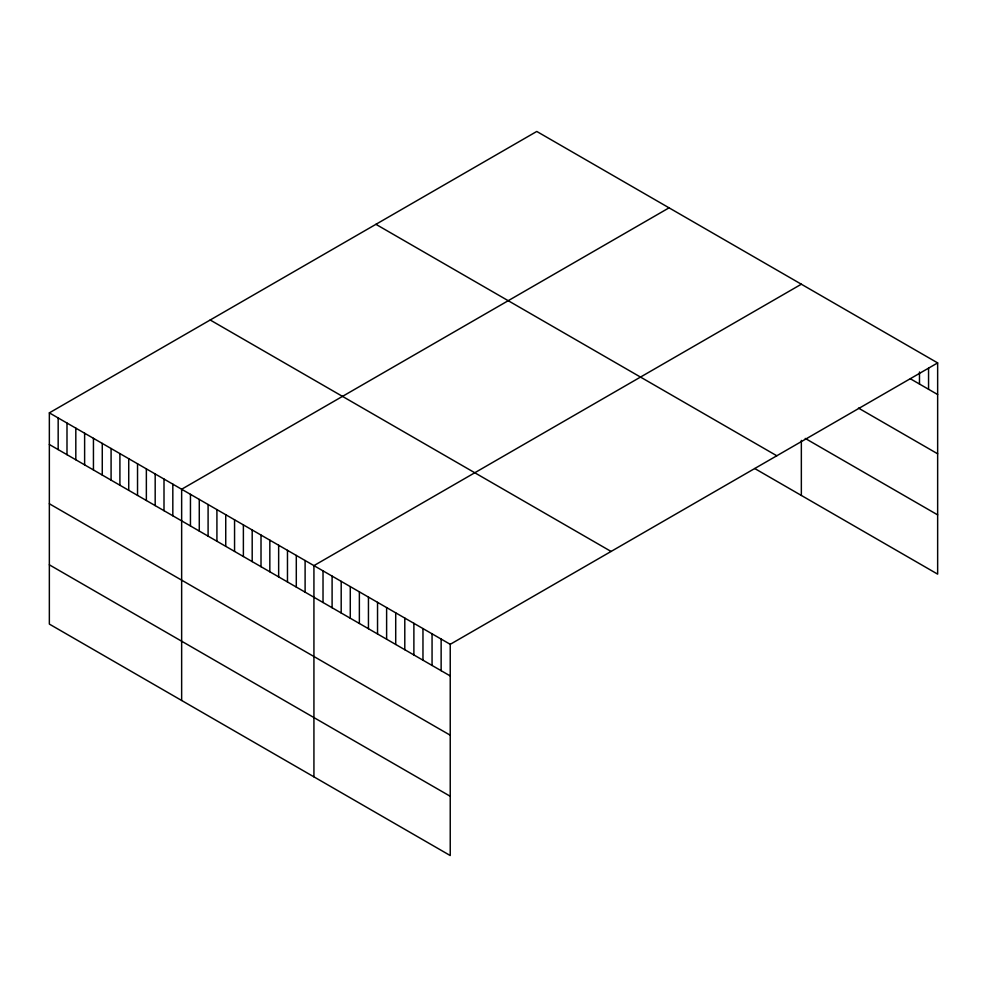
<?xml version="1.0" encoding="UTF-8"?>
<svg xmlns="http://www.w3.org/2000/svg" width="987" height="987" viewBox="0 0 987 987"><rect width="100%" height="100%" fill="white"/><g stroke="black" fill="none" stroke-linecap="round" stroke-linejoin="round"><path stroke-width="1.48" d="M937.65 362.908L450.232 644.314L450.232 855.544L49.35 624.092L49.35 412.862L536.768 131.456L937.65 362.908L937.65 574.138L754.734 468.529M669.063 207.838L181.645 489.244L181.645 700.474M801.345 284.207L313.928 565.625L313.928 776.855M910.384 378.786L937.65 394.529M858.468 408.087L937.65 453.798M805.244 438.425L937.65 514.869M375.924 224.32L776.806 455.772M210.194 319.998L611.076 551.449M49.35 412.862L450.232 644.314M49.35 444.495L450.232 675.935M49.35 503.765L450.232 735.204M49.35 564.823L450.232 796.275M928.557 368.2L928.557 389.285M919.477 371.988L919.477 384.029M801.345 440.412L801.345 495.449M441.14 639.07L441.14 670.691M432.059 633.814L432.059 665.448M422.967 628.571L422.967 660.204M413.886 623.328L413.886 654.949M404.793 618.084L404.793 649.705M395.713 612.828L395.713 644.462M386.62 607.585L386.62 639.218M377.54 602.341L377.54 633.962M368.447 597.098L368.447 628.719M359.367 591.855L359.367 623.476M350.274 586.599L350.274 618.232M341.194 581.355L341.194 612.989M332.101 576.112L332.101 607.733M323.02 570.868L323.02 602.489M305.106 560.53L305.106 592.151M296.297 555.434L296.297 587.055M287.476 550.339L287.476 581.972M278.655 545.256L278.655 576.877M269.833 540.16L269.833 571.781M261.012 535.065L261.012 566.698M252.191 529.982L252.191 561.603M243.382 524.887L243.382 556.508M234.561 519.791L234.561 551.412M225.739 514.696L225.739 546.329M216.918 509.613L216.918 541.234M208.097 504.517L208.097 536.138M199.275 499.422L199.275 531.055M190.454 494.339L190.454 525.96M172.824 484.148L172.824 515.782M164.002 479.053L164.002 510.686M155.181 473.97L155.181 505.591M146.36 468.874L146.36 500.495M137.538 463.779L137.538 495.412M128.729 458.696L128.729 490.317M119.908 453.601L119.908 485.222M111.087 448.505L111.087 480.138M102.266 443.41L102.266 475.043M93.444 438.327L93.444 469.948M84.623 433.231L84.623 464.852M75.814 428.136L75.814 459.769M66.993 423.053L66.993 454.674M58.171 417.957L58.171 449.578"/></g></svg>
